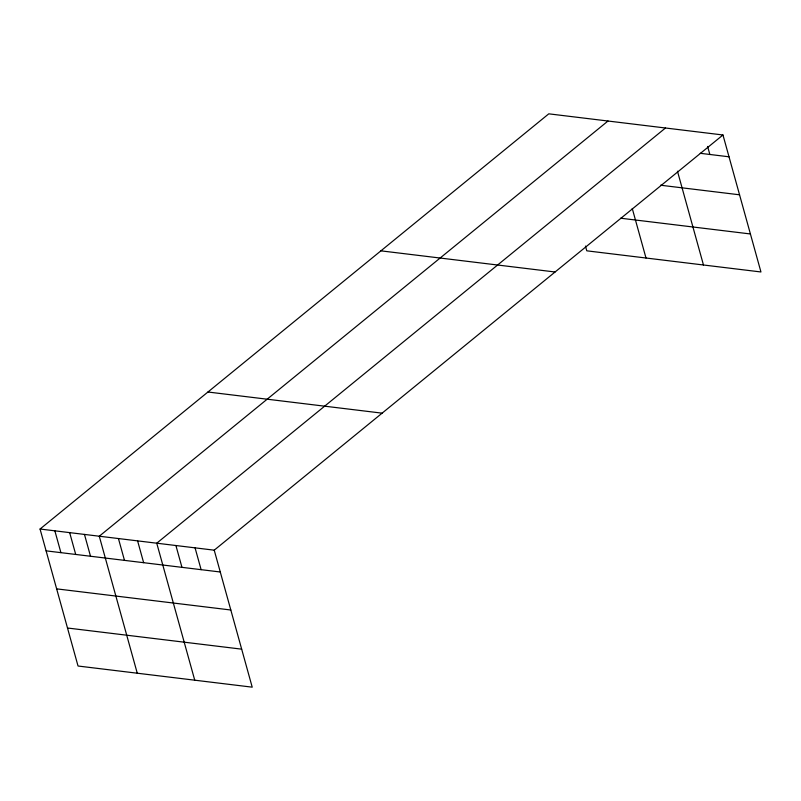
<?xml version="1.0" encoding="UTF-8"?>
<svg xmlns="http://www.w3.org/2000/svg" width="801" height="801" viewBox="0 0 801 801"><rect width="100%" height="100%" fill="white"/><g stroke="black" fill="none" stroke-linecap="round" stroke-linejoin="round"><path stroke-width="1.2" d="M722.963 134.979L214.227 550.177L252.215 687.168L78.037 666.021L40.05 529.03L548.785 113.832L722.963 134.979L760.95 271.97L586.773 250.823L585.461 246.077M607.999 121.021L99.274 536.219L137.261 673.21M665.481 128L156.746 543.198L194.743 680.189M700.274 153.311L729.01 156.796M660.515 185.211L739.553 194.803M620.655 218.212L750.407 233.962M380.906 250.843L555.073 271.99M207.93 392.009L382.107 413.156M40.05 529.03L214.227 550.177M46.108 550.858L220.275 571.994M56.641 588.865L230.818 610.002M67.504 628.014L241.672 649.16M707.623 146.433L709.856 154.473M677.466 171.204L703.468 264.991M632.259 208.49L645.996 258.012M195.064 547.844L201.121 569.671M175.91 545.521L181.957 567.348M137.592 540.865L143.639 562.692M118.428 538.542L124.485 560.37M84.465 534.417L90.513 556.244M69.657 532.625L75.715 554.452M54.858 530.823L60.906 552.65"/></g></svg>
